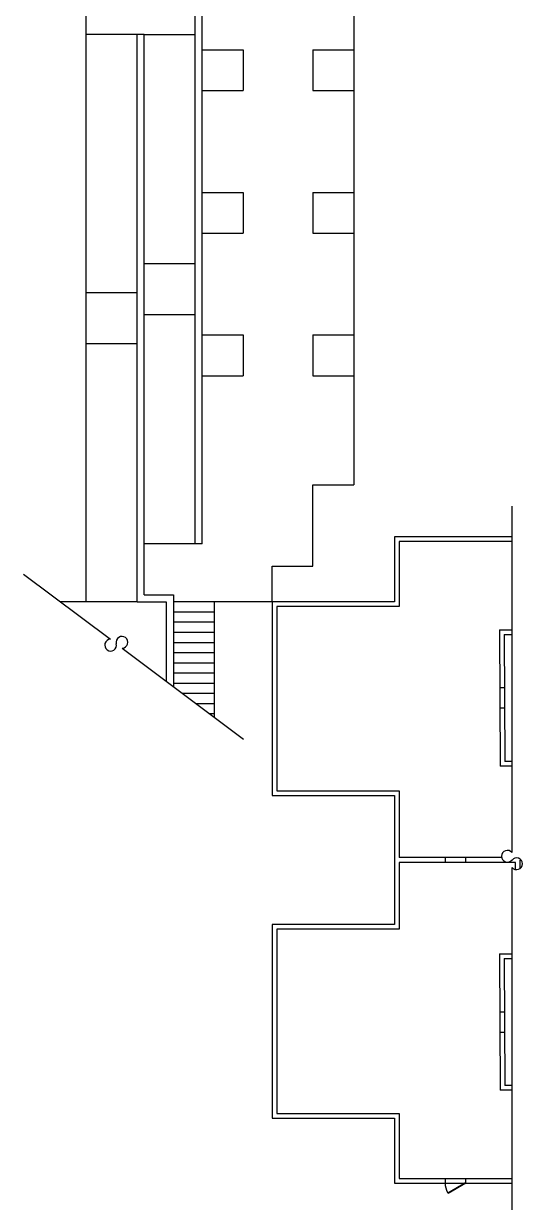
# Model space of a CAD drawing. Header units: inches. Extents: x -323 to 755, y -1552 to 2003.
# Drawn here: x -293 to 295, y -99 to 1289 of the extents above; entities that cross this region are included whole.
import ezdxf

# ---------------------------------------------------------------- set-up
doc = ezdxf.new("R2010")
doc.units = ezdxf.units.IN
doc.header["$LTSCALE"] = 10
doc.header["$MEASUREMENT"] = 0
for name, color, linetype in [('A-DOOR', 2, 'CONTINUOUS'), ('A-SITE', 3, 'CONTINUOUS'), ('A-WALL', 5, 'CONTINUOUS')]:
    doc.layers.add(name, color=color, linetype=linetype)

msp = doc.modelspace()

# ---------------------------------------------------------------- linework, layer by layer
at = {"layer": 'A-DOOR', "extrusion": (0.000261201, 8.94163e-07, -1)}
for p, q in [((206.8, -88), (227.5, -75.9)), ((228, -76.7), (207.3, -88.8)), ((227.5, -75.9), (228, -76.7)), ((207.3, -88.8), (206.8, -88))]:
    msp.add_line(p, q, dxfattribs=at)
msp.add_arc((-228.4, -76.7, 0.1), 24.4, 332.5157, 359.6802, dxfattribs=at)
at = {"layer": 'A-SITE'}
for p, q in [((-219.2, 608), (-219.2, 1336.5)), ((-90.8, 676.4), (-90.8, 1336.5)), ((-82.4, 676.4), (-82.4, 1336.5)), ((96, 1336.5), (96, 746)), ((-159.2, 1276.5), (-219.2, 1276.5)), ((-150.8, 1276.5), (-159.2, 1276.5)), ((-159.2, 608), (-159.2, 1276.5)), ((-150.8, 1276.5), (-90.8, 1276.5)), ((-150.8, 616.4), (-150.8, 1276.5)), ((-82.4, 1258.5), (-34.4, 1258.5)), ((-34.4, 1258.5), (-34.4, 1210.5)), ((48, 1258.5), (48, 1210.5)), ((48, 1258.5), (96, 1258.5)), ((-82.4, 1210.5), (-34.4, 1210.5)), ((48, 1210.5), (96, 1210.5)), ((-82.4, 1090.5), (-34.4, 1090.5)), ((-34.4, 1090.5), (-34.4, 1042.5)), ((48, 1090.5), (48, 1042.5)), ((48, 1090.5), (96, 1090.5)), ((-82.4, 1042.5), (-34.4, 1042.5)), ((48, 1042.5), (96, 1042.5)), ((-90.8, 1006.4), (-150.8, 1006.4)), ((-159.2, 972.2), (-219.2, 972.2)), ((-90.8, 946.4), (-150.8, 946.4)), ((-82.4, 922.5), (-34.4, 922.5)), ((-34.4, 922.5), (-34.4, 874.5)), ((48, 922.5), (48, 874.5)), ((48, 922.5), (96, 922.5)), ((-159.2, 912.2), (-219.2, 912.2)), ((-82.4, 874.5), (-34.4, 874.5)), ((48, 874.5), (96, 874.5)), ((48, 746), (96, 746)), ((48, 650), (48, 746)), ((-90.8, 676.4), (-150.8, 676.4)), ((-82.4, 676.4), (-90.8, 676.4)), ((0, 650), (48, 650)), ((0, 608), (0, 650)), ((-150.8, 616.4), (-116.4, 616.4)), ((-116.4, 616.4), (-116.4, 508.4)), ((-219.2, 608), (-249.2, 608)), ((-159.2, 608), (-219.2, 608)), ((-159.2, 608), (-124.8, 608)), ((-124.8, 608), (-124.8, 514.7)), ((-68.4, 608), (-116.4, 608)), ((-68.4, 608), (-68.4, 472.3)), ((0, 608), (-68.4, 608)), ((-68.4, 596), (-116.4, 596)), ((-68.4, 584), (-116.4, 584)), ((-68.4, 572), (-116.4, 572)), ((-68.4, 560), (-116.4, 560)), ((-68.4, 548), (-116.4, 548)), ((-68.4, 536), (-116.4, 536)), ((-68.4, 524), (-116.4, 524)), ((-68.4, 512), (-116.4, 512)), ((-68.4, 500), (-105.3, 500)), ((-68.4, 488), (-89.3, 488)), ((-68.4, 476), (-73.3, 476))]:
    msp.add_line(p, q, dxfattribs=at)
at = {"layer": 'A-WALL'}
for p, q in [((282.3, 720.8), (282.3, 312.8)), ((144, 684.8), (144, 608)), ((282.3, 684.8), (144, 684.8)), ((282.3, 679.2), (149.5, 679.2)), ((149.5, 679.2), (149.5, 602.5)), ((-292.8, 640.7), (-190.6, 564.1)), ((0, 608), (0, 380)), ((144, 608), (0, 608)), ((5.5, 602.5), (5.5, 385.5)), ((149.5, 602.5), (5.5, 602.5)), ((267.7, 575), (282.3, 575.1)), ((267.7, 575), (268.5, 414.5)), ((273.2, 569.5), (282.3, 569.6)), ((273.2, 569.5), (274, 420)), ((-176.6, 553.5), (-34, 446.5)), ((273.6, 506.8), (268.1, 506.7)), ((273.7, 482.8), (268.2, 482.7)), ((282.3, 420.1), (274, 420)), ((282.3, 414.6), (268.5, 414.5)), ((0, 380), (144, 380)), ((5.5, 385.5), (149.5, 385.5)), ((144, 380), (144, 304)), ((149.5, 385.5), (149.5, 306.8)), ((270.3, 306.8), (149.5, 306.8)), ((204.1, 301.2), (204.1, 306.8)), ((228.1, 301.2), (228.1, 306.8)), ((144, 304), (144, 228)), ((286.5, 301.2), (149.5, 301.2)), ((149.5, 301.2), (149.5, 222.5)), ((282.3, 295.2), (282.3, -110)), ((286.5, 292.8), (286.5, 301.2)), ((292, 294.2), (292.1, 304)), ((292.1, 304), (293, 304)), ((0, 228), (0, 0)), ((144, 228), (0, 228)), ((5.5, 222.5), (5.5, 5.5)), ((149.5, 222.5), (5.5, 222.5)), ((267.7, 193.4), (282.3, 193.5)), ((267.7, 193.4), (268.5, 32.9)), ((273.2, 188), (282.3, 188)), ((273.2, 188), (274, 38.5)), ((268.1, 125.2), (273.6, 125.2)), ((268.2, 101.2), (273.7, 101.2)), ((282.3, 33), (268.5, 32.9)), ((282.3, 38.5), (274, 38.5)), ((0, 0), (144, 0)), ((0, 0), (1, 0)), ((0, 0), (1, 0)), ((5.5, 5.5), (149.5, 5.5)), ((144, 0), (144, -76.8)), ((149.5, 5.5), (149.5, -71.3)), ((144, -76.8), (282.3, -76.8)), ((149.5, -71.3), (282.3, -71.3)), ((204.1, -76.8), (204.1, -71.3)), ((228.1, -76.8), (228.1, -71.3))]:
    msp.add_line(p, q, dxfattribs=at)
for centre, start, end in [((-190.3, 557.1), 92.3924, 13.845), ((-176.9, 560.5), 272.3924, 193.845), ((277, 308.4), 39.2737, 320.7263), ((287.7, 299.6), 219.2737, 140.7263)]:
    msp.add_arc(centre, 6.92, start, end, dxfattribs=at)

doc.saveas('drawing.dxf')
